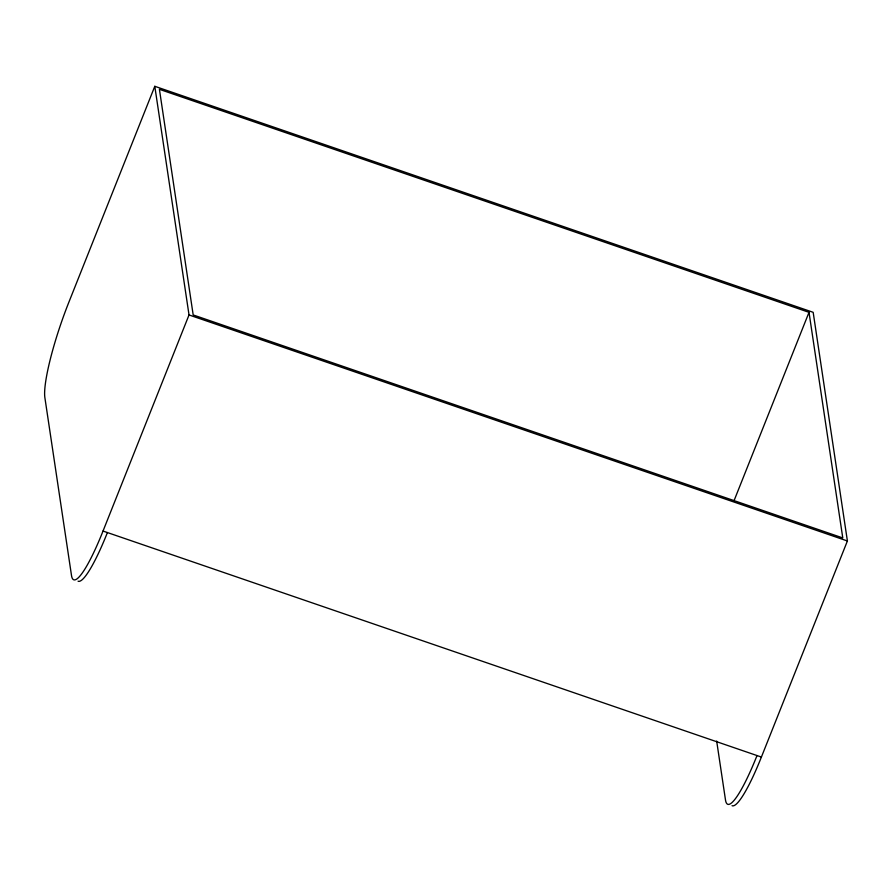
<?xml version="1.0" encoding="UTF-8"?>
<svg xmlns="http://www.w3.org/2000/svg" width="892" height="892" viewBox="0 0 892 892"><rect width="100%" height="100%" fill="white"/><g stroke="black" fill="none" stroke-linecap="round" stroke-linejoin="round"><path stroke-width="1.34" d="M154.795 86.301L68.796 302.388A78.329 12.388 -71.1 0 0 44.856 397.509L71.483 575.351A78.329 12.388 -71.1 0 0 103.026 531.052L189.026 314.954L154.795 86.301L813.169 312.312L847.4 540.976L761.4 757.063A78.329 12.388 -71.1 0 1 732.053 805.699M733.826 501.248L809.011 312.334L159.412 89.323L193.185 314.943L842.784 537.943L809.011 312.334M189.026 314.954L847.4 540.976M103.026 531.052L761.4 757.063M716.666 741.04L725.475 799.868A78.329 12.388 -71.1 0 0 757.018 755.557M107.419 532.557A78.329 12.388 -71.1 0 1 78.072 581.194"/></g></svg>
